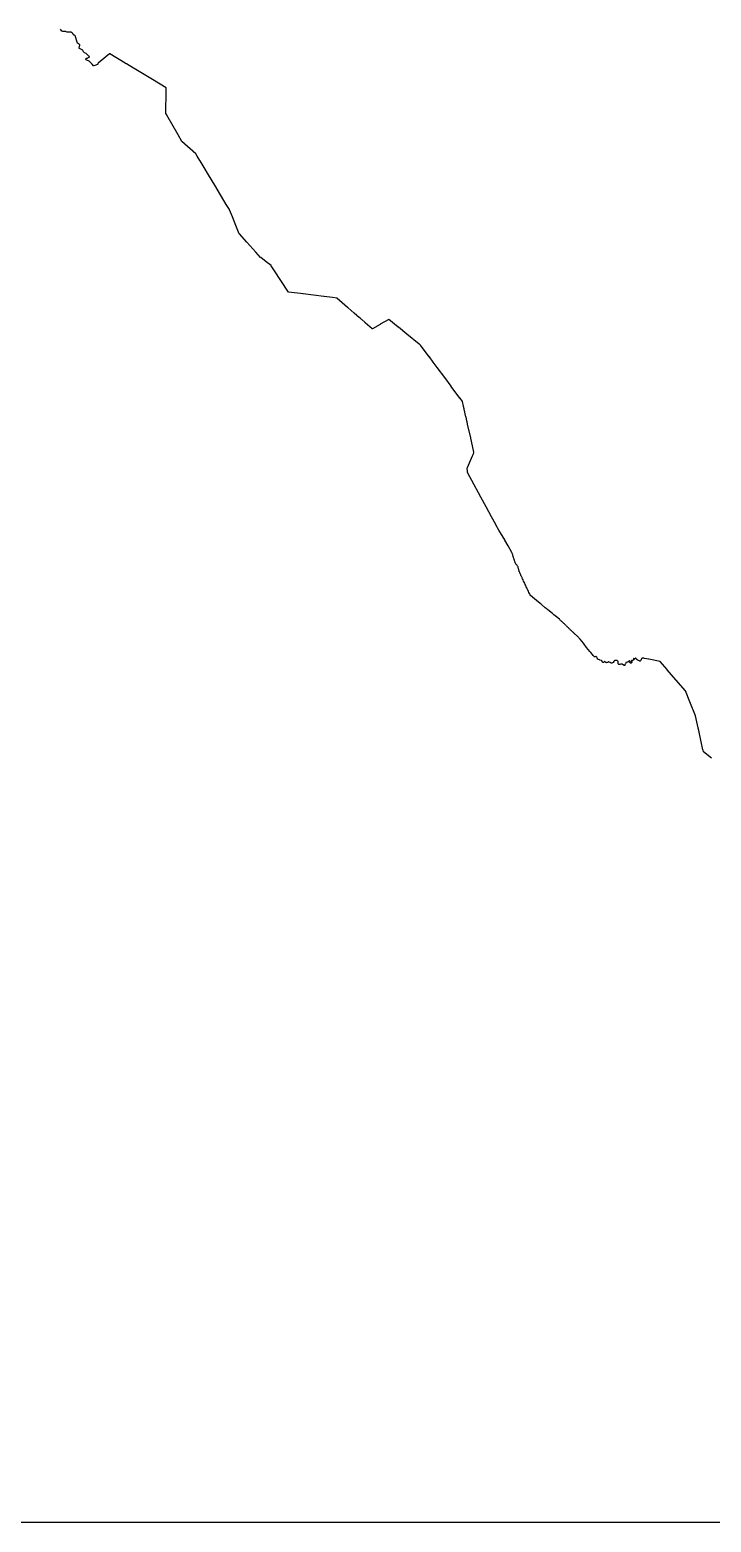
# Model space of a CAD drawing. Extents: x 293476 to 779698, y 145469 to 460400.
# Drawn here: x 622284 to 649564, y 145469 to 205193 of the extents above; entities that cross this region are included whole.
import ezdxf

# ---------------------------------------------------------------- set-up
doc = ezdxf.new("R2010")
doc.units = 0
doc.layers.add('Level 31', color=7, linetype='Continuous')
doc.layers.add('New Level (1)', color=7, linetype='Continuous')

msp = doc.modelspace()

# ---------------------------------------------------------------- linework, layer by layer
at = {"layer": 'Level 31'}
for points in [[(630096, 198298), (629881, 198655), (629880, 198657), (629879, 198660), (629731, 198905), (629729, 198907), (629728, 198909), (629398, 199457), (629398, 199457), (629304, 199614), (629302, 199616), (629301, 199619), (629221, 199751), (629220, 199754), (629218, 199756), (629099, 199954), (629097, 199956), (629096, 199959), (628988, 200137), (628987, 200139), (628986, 200141), (628935, 200225), (628934, 200228), (628932, 200229), (628372, 200727), (628370, 200729), (628369, 200731), (628223, 200988), (628222, 200990), (628221, 200992), (627768, 201784), (627767, 201787), (627766, 201789), (627732, 201849), (627731, 201851), (627731, 201853), (627734, 202114), (627734, 202116), (627734, 202119), (627738, 202501), (627738, 202503), (627738, 202506), (627742, 202873), (627742, 202876), (627740, 202877), (627196, 203203), (627194, 203205), (627192, 203206), (626930, 203363), (626928, 203364), (626926, 203365), (626463, 203643), (626461, 203644), (626459, 203645), (626433, 203661), (626431, 203662), (626429, 203663), (626148, 203832), (626146, 203833), (626144, 203834), (625931, 203962), (625929, 203963), (625927, 203965), (625729, 204083), (625727, 204084), (625725, 204086), (625481, 204232), (625479, 204233), (625477, 204232), (625105, 203928), (625104, 203927), (625102, 203925), (625020, 203859), (625018, 203857), (625016, 203856), (625006, 203848), (625011, 203839), (625012, 203832), (625013, 203824), (625011, 203819), (625008, 203816), (624999, 203811), (624883, 203761), (624852, 203748), (624847, 203747), (624845, 203749), (624839, 203752), (624786, 203820), (624701, 203901), (624658, 203934), (624567, 203983), (624546, 203999), (624533, 204009), (624527, 204019), (624525, 204025), (624525, 204032), (624530, 204039), (624536, 204047), (624544, 204051), (624553, 204054), (624568, 204056), (624583, 204058), (624593, 204062), (624602, 204067), (624609, 204074), (624635, 204091), (624657, 204105), (624674, 204119), (624670, 204122), (624668, 204124), (624666, 204126), (624550, 204238), (624548, 204240), (624546, 204241), (624544, 204244), (624539, 204242), (624537, 204241), (624534, 204241), (624467, 204274), (624453, 204281), (624447, 204286), (624409, 204369), (624405, 204376), (624401, 204380), (624358, 204401), (624272, 204442), (624266, 204447), (624265, 204453), (624264, 204458), (624288, 204582), (624288, 204591), (624287, 204595), (624274, 204603), (624258, 204615), (624243, 204628), (624237, 204631), (624221, 204641), (624203, 204651), (624196, 204658), (624193, 204662), (624183, 204699), (624116, 204920), (624109, 204945), (624105, 204953), (624101, 204956), (624094, 204960), (624070, 204974), (624055, 204984), (624035, 205000), (624033, 205002), (624021, 205020), (624016, 205029), (624012, 205034), (624005, 205042), (623967, 205081), (623957, 205088), (623949, 205091), (623941, 205095), (623926, 205100), (623916, 205102), (623903, 205103), (623880, 205103), (623857, 205102), (623829, 205099), (623809, 205097), (623798, 205099), (623789, 205100), (623781, 205102), (623739, 205118), (623730, 205120), (623723, 205121), (623688, 205125), (623649, 205128), (623608, 205132), (623578, 205136), (623573, 205136), (623569, 205138), (623565, 205140), (623562, 205142), (623538, 205174), (623509, 205216)], [(639811, 187502), (639808, 187523), (639802, 187576), (639799, 187603), (639797, 187629), (639794, 187656), (639804, 187680), (639845, 187774), (639927, 187961), (640009, 188148), (640030, 188195), (640050, 188242), (640059, 188266), (640064, 188282), (640064, 188284), (640064, 188287), (640048, 188358), (640047, 188361), (640047, 188363), (639937, 188855), (639936, 188857), (639936, 188859), (639812, 189412), (639812, 189414), (639811, 189417), (639790, 189510), (639790, 189512), (639789, 189515), (639786, 189528), (639786, 189531), (639785, 189533), (639748, 189699), (639747, 189702), (639747, 189704), (639677, 190016), (639676, 190018), (639676, 190021), (639653, 190123), (639653, 190126), (639652, 190128), (639610, 190319), (639609, 190321), (639608, 190323), (639510, 190455), (639508, 190457), (639507, 190459), (639158, 190926), (639157, 190928), (639155, 190930), (638898, 191274), (638897, 191276), (638895, 191278), (638594, 191680), (638593, 191682), (638591, 191684), (638434, 191896), (638432, 191898), (638431, 191900), (638281, 192101), (638279, 192103), (638278, 192105), (637932, 192568), (637931, 192570), (637929, 192571), (637882, 192609), (637880, 192611), (637878, 192612), (637381, 193014), (637379, 193016), (637378, 193017), (637041, 193289), (637039, 193291), (637037, 193293), (636658, 193599), (636656, 193601), (636653, 193600), (636312, 193408), (636310, 193407), (636308, 193406), (636001, 193232), (635999, 193231), (635997, 193233), (635717, 193473), (635716, 193475), (635714, 193476), (635713, 193477), (635578, 193595), (635549, 193619), (635520, 193646), (635462, 193695), (635408, 193740), (635380, 193763), (635276, 193858), (635153, 193964), (635024, 194073), (635011, 194084), (635009, 194085), (635007, 194087), (634579, 194457), (634577, 194459), (634575, 194459), (634404, 194479), (634402, 194479), (634399, 194479), (634066, 194520), (634064, 194520), (634061, 194521), (633226, 194624), (633223, 194624), (633221, 194624), (633122, 194636), (633120, 194636), (633117, 194637), (632640, 194695), (632638, 194696), (632636, 194698), (632334, 195160), (632332, 195162), (632331, 195164), (632079, 195550), (632077, 195552), (632076, 195554), (631947, 195752), (631945, 195754), (631943, 195756), (631752, 195907), (631750, 195908), (631748, 195910), (631529, 196083), (631527, 196085), (631526, 196087), (631336, 196295), (631335, 196296), (631333, 196298), (630969, 196698), (630967, 196700), (630966, 196702), (630673, 197024), (630671, 197025), (630670, 197028), (630533, 197365), (630532, 197367), (630531, 197369), (630396, 197705), (630395, 197707), (630394, 197709), (630279, 197994), (630278, 197996), (630277, 197998), (630125, 198250), (630124, 198252), (630122, 198254), (630096, 198298)], [(649582, 176040), (649259, 176292), (649257, 176294), (649256, 176296), (649238, 176379), (649237, 176382), (649237, 176384), (649079, 177091), (649078, 177094), (649078, 177096), (649042, 177252), (649042, 177254), (649041, 177257), (648934, 177738), (648933, 177740), (648932, 177743), (648712, 178300), (648711, 178302), (648710, 178305), (648539, 178735), (648538, 178737), (648537, 178739), (648154, 179182), (648152, 179184), (648150, 179186), (647806, 179584), (647804, 179586), (647802, 179588), (647526, 179908), (647525, 179910), (647522, 179910), (647066, 180002), (647063, 180002), (647061, 180003), (646898, 180036), (646896, 180036), (646893, 180037), (646872, 180042), (646870, 180042), (646868, 180043), (646852, 180048), (646845, 180048), (646829, 180049), (646803, 180045), (646783, 180035), (646775, 180028), (646772, 180022), (646770, 180017), (646766, 180000), (646765, 179996), (646744, 179950), (646737, 179942), (646729, 179937), (646723, 179933), (646716, 179932), (646711, 179931), (646702, 179932), (646694, 179934), (646679, 179939), (646604, 179978), (646583, 180001), (646582, 180000), (646574, 180013), (646566, 180024), (646556, 180037), (646551, 180041), (646546, 180043), (646539, 180044), (646533, 180042), (646526, 180038), (646521, 180033), (646521, 180031), (646518, 180030), (646508, 180025), (646499, 180022), (646491, 180023), (646474, 180033), (646466, 180033), (646462, 180032), (646458, 180029), (646455, 180025), (646454, 180019), (646462, 180006), (646466, 180001), (646466, 180000), (646469, 179995), (646469, 179990), (646465, 179984), (646461, 179979), (646450, 179966), (646444, 179961), (646432, 179957), (646400, 179955), (646384, 179953), (646376, 179950), (646372, 179945), (646368, 179931), (646366, 179922), (646367, 179915), (646371, 179911), (646377, 179910), (646387, 179908), (646393, 179904), (646395, 179900), (646396, 179895), (646394, 179889), (646388, 179879), (646377, 179862), (646370, 179855), (646361, 179850), (646348, 179849), (646335, 179850), (646324, 179856), (646317, 179865), (646313, 179876), (646312, 179883), (646313, 179890), (646316, 179903), (646317, 179914), (646318, 179924), (646316, 179929), (646311, 179933), (646304, 179937), (646296, 179936), (646290, 179934), (646279, 179927), (646245, 179895), (646233, 179889), (646213, 179882), (646157, 179873), (646149, 179870), (646142, 179862), (646141, 179856), (646142, 179846), (646135, 179826), (646135, 179825), (646134, 179814), (646124, 179808), (646118, 179801), (646113, 179795), (646113, 179792), (646112, 179785), (646113, 179766), (646113, 179760), (646111, 179756), (646108, 179751), (646083, 179751), (646070, 179757), (646062, 179761), (646051, 179768), (645995, 179805), (645984, 179810), (645974, 179812), (645962, 179812), (645948, 179811), (645932, 179806), (645910, 179795), (645891, 179788), (645879, 179787), (645870, 179790), (645862, 179795), (645852, 179805), (645842, 179819), (645838, 179829), (645837, 179839), (645837, 179849), (645841, 179862), (645841, 179875), (645835, 179908), (645828, 179922), (645816, 179938), (645804, 179947), (645793, 179953), (645775, 179958), (645756, 179959), (645736, 179959), (645708, 179951), (645699, 179944), (645686, 179936), (645661, 179918), (645635, 179874), (645614, 179860), (645592, 179851), (645565, 179849), (645554, 179851), (645519, 179869), (645482, 179893), (645470, 179898), (645460, 179898), (645450, 179895), (645438, 179888), (645413, 179877), (645389, 179867), (645380, 179865), (645374, 179866), (645366, 179869), (645349, 179879), (645322, 179900), (645311, 179907), (645304, 179910), (645294, 179909), (645284, 179905), (645277, 179898), (645267, 179887), (645258, 179878), (645249, 179876), (645241, 179877), (645231, 179878), (645221, 179883), (645212, 179891), (645206, 179901), (645194, 179925), (645184, 179939), (645175, 179948), (645110, 179972), (645091, 179980), (645059, 179989), (645034, 180000), (645032, 180001), (645024, 180005), (645018, 180012), (645013, 180020), (645007, 180035), (645001, 180047), (644994, 180067), (644982, 180086), (644976, 180097), (644967, 180103), (644966, 180104), (644958, 180108), (644950, 180113), (644940, 180110), (644920, 180105), (644910, 180100), (644901, 180095), (644892, 180092), (644876, 180112), (644843, 180153), (644810, 180194), (644744, 180276), (644711, 180316), (644645, 180398), (644579, 180479), (644481, 180602), (644448, 180642), (644382, 180724), (644316, 180805), (644283, 180846), (644267, 180867), (644248, 180885), (644228, 180903), (644208, 180921), (644188, 180940), (644169, 180958), (644149, 180976), (644130, 180994), (644110, 181013), (644090, 181031), (644071, 181049), (644051, 181068), (644031, 181086), (644012, 181104), (643992, 181122), (643974, 181139), (643956, 181156), (643938, 181173), (643920, 181191), (643902, 181208), (643884, 181225), (643866, 181242), (643848, 181260), (643830, 181277), (643812, 181294), (643794, 181311), (643776, 181328), (643758, 181346), (643740, 181363), (643722, 181380), (643704, 181398), (643686, 181415), (643668, 181432), (643650, 181449), (643632, 181466), (643614, 181483), (643596, 181501), (643578, 181518), (643560, 181535), (643542, 181552), (643524, 181570), (643506, 181587), (643487, 181604), (643485, 181606), (643368, 181701), (643270, 181782), (643208, 181833), (643208, 181833), (643028, 181980), (642957, 182038), (642921, 182068), (642921, 182068), (642753, 182206), (642753, 182206), (642719, 182233), (642717, 182235), (642715, 182237), (642569, 182356), (642568, 182358), (642566, 182359), (642325, 182557), (642323, 182559), (642322, 182561), (642314, 182577), (642308, 182589), (642287, 182634), (642266, 182680), (642244, 182725), (642223, 182771), (642202, 182816), (642181, 182862), (642160, 182907), (642139, 182953), (642118, 182998), (642097, 183043), (642076, 183089), (642055, 183134), (642034, 183180), (642013, 183225), (642002, 183248), (641992, 183271), (641981, 183293), (641971, 183316), (641960, 183339), (641950, 183362), (641939, 183384), (641929, 183407), (641918, 183430), (641907, 183453), (641897, 183475), (641887, 183496), (641883, 183506), (641878, 183518), (641871, 183543), (641865, 183568), (641859, 183592), (641854, 183617), (641847, 183641), (641841, 183665), (641836, 183688), (641832, 183700), (641828, 183713), (641810, 183735), (641793, 183756), (641777, 183778), (641760, 183799), (641743, 183821), (641727, 183843), (641718, 183867), (641710, 183891), (641702, 183915), (641695, 183940), (641687, 183964), (641679, 183988), (641672, 184012), (641664, 184037), (641656, 184061), (641649, 184085), (641641, 184109), (641633, 184134), (641625, 184158), (641618, 184182), (641610, 184206), (641603, 184230), (641595, 184253), (641588, 184276), (641587, 184279), (641586, 184281), (641437, 184537), (641436, 184540), (641435, 184542), (641300, 184775), (641299, 184777), (641297, 184779), (641069, 185172), (641068, 185174), (641067, 185176), (640944, 185389), (640942, 185391), (640941, 185393), (640772, 185704), (640771, 185706), (640770, 185708), (640553, 186106), (640552, 186108), (640551, 186110), (640343, 186491), (640341, 186493), (640340, 186495), (639980, 187157), (639979, 187159), (639978, 187161), (639818, 187454), (639817, 187456), (639816, 187459), (639814, 187476), (639811, 187497), (639811, 187502)]]:
    msp.add_lwpolyline(points, dxfattribs=at)
at = {"layer": 'New Level (1)'}
msp.add_lwpolyline([(293476, 145469), (779698, 145469), (779698, 460400), (293476, 460400)], close=True, dxfattribs=at)

doc.saveas('drawing.dxf')
